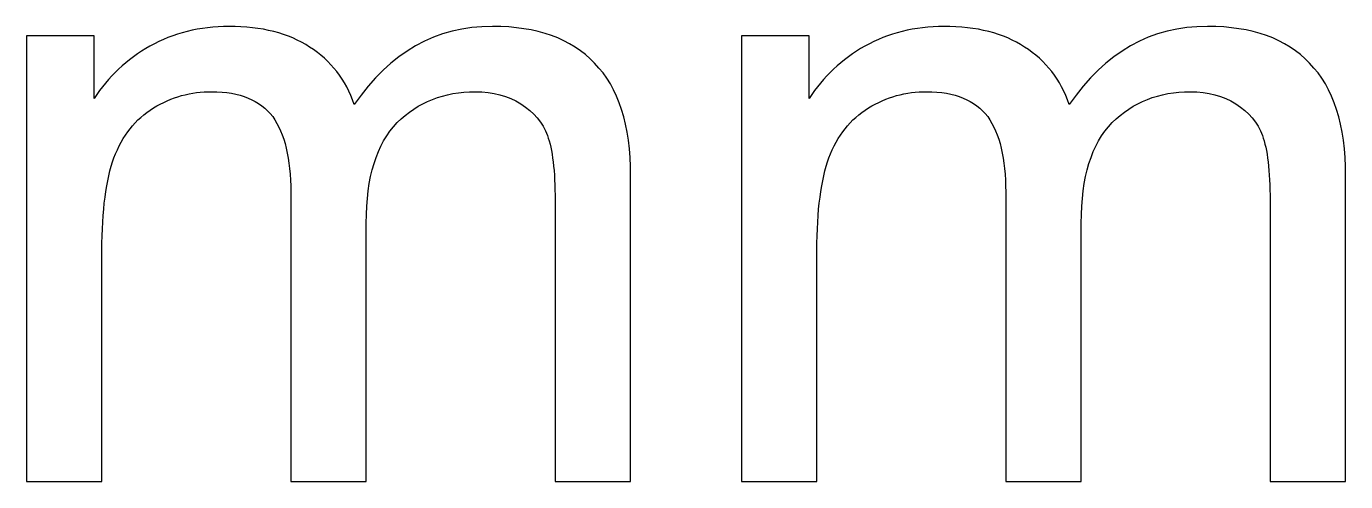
# Model space of a CAD drawing. Header units: millimetres. Extents: x 3373 to 5945, y -463 to 413.
# Drawn here: x 4006.5 to 4098.7, y 370.1 to 401.9 of the extents above; entities that cross this region are included whole.
import ezdxf

# ---------------------------------------------------------------- set-up
doc = ezdxf.new("R2010")
doc.units = ezdxf.units.MM
doc.header["$MEASUREMENT"] = 0
doc.layers.add('Layer 1', color=7, linetype='Continuous')

msp = doc.modelspace()

# ---------------------------------------------------------------- linework, layer by layer
at = {"layer": 'Layer 1', "color": 250}
for points in [[(4006.5388, 370.1307), (4006.5388, 370.1307), (4006.5388, 401.2562), (4006.5388, 401.2562), (4006.5388, 401.2562), (4006.5388, 401.2562), (4011.2766, 401.2562), (4011.2766, 401.2562), (4011.2766, 401.2562), (4011.2766, 401.2562), (4011.2766, 396.8782), (4011.2766, 396.8782), (4011.2766, 396.8782), (4012.2361, 398.3775), (4013.5555, 399.6369), (4015.1748, 400.5365), (4015.1748, 400.5365), (4016.794, 401.4361), (4018.6532, 401.9159), (4020.6922, 401.9159), (4020.6922, 401.9159), (4022.9712, 401.9159), (4024.8903, 401.4361), (4026.3296, 400.4765), (4026.3296, 400.4765), (4027.8289, 399.517), (4028.8484, 398.1976), (4029.4482, 396.4584), (4029.4482, 396.4584), (4031.967, 400.1167), (4035.1455, 401.9159), (4039.1037, 401.9159), (4039.1037, 401.9159), (4042.2222, 401.9159), (4044.6211, 401.0763), (4046.2404, 399.3371), (4046.2404, 399.3371), (4047.9195, 397.6579), (4048.7591, 395.0191), (4048.7591, 391.4807), (4048.7591, 391.4807), (4048.7591, 391.4807), (4048.7591, 370.1307), (4048.7591, 370.1307), (4048.7591, 370.1307), (4048.7591, 370.1307), (4043.4817, 370.1307), (4043.4817, 370.1307), (4043.4817, 370.1307), (4043.4817, 370.1307), (4043.4817, 389.7415), (4043.4817, 389.7415), (4043.4817, 389.7415), (4043.4817, 391.8405), (4043.3017, 393.3398), (4042.9419, 394.2994), (4042.9419, 394.2994), (4042.642, 395.199), (4041.9823, 395.9187), (4041.0828, 396.5184), (4041.0828, 396.5184), (4040.1832, 397.0581), (4039.1637, 397.358), (4037.9042, 397.358), (4037.9042, 397.358), (4035.7452, 397.358), (4033.8861, 396.6383), (4032.4468, 395.199), (4032.4468, 395.199), (4031.0074, 393.6997), (4030.2878, 391.4207), (4030.2878, 388.1822), (4030.2878, 388.1822), (4030.2878, 388.1822), (4030.2878, 370.1307), (4030.2878, 370.1307), (4030.2878, 370.1307), (4030.2878, 370.1307), (4025.0102, 370.1307), (4025.0102, 370.1307), (4025.0102, 370.1307), (4025.0102, 370.1307), (4025.0102, 390.3412), (4025.0102, 390.3412), (4025.0102, 390.3412), (4025.0102, 392.6802), (4024.5904, 394.4193), (4023.7508, 395.6188), (4023.7508, 395.6188), (4022.8512, 396.7583), (4021.4718, 397.358), (4019.4928, 397.358), (4019.4928, 397.358), (4018.0534, 397.358), (4016.6741, 396.9982), (4015.4147, 396.2185), (4015.4147, 396.2185), (4014.1552, 395.4389), (4013.2557, 394.2994), (4012.6559, 392.7401), (4012.6559, 392.7401), (4012.1162, 391.2408), (4011.8163, 389.0818), (4011.8163, 386.2631), (4011.8163, 386.2631), (4011.8163, 386.2631), (4011.8163, 370.1307), (4011.8163, 370.1307), (4011.8163, 370.1307), (4011.8163, 370.1307), (4006.5388, 370.1307), (4006.5388, 370.1307)], [(4056.4956, 370.1307), (4056.4956, 370.1307), (4056.4956, 401.2562), (4056.4956, 401.2562), (4056.4956, 401.2562), (4056.4956, 401.2562), (4061.2334, 401.2562), (4061.2334, 401.2562), (4061.2334, 401.2562), (4061.2334, 401.2562), (4061.2334, 396.8782), (4061.2334, 396.8782), (4061.2334, 396.8782), (4062.1929, 398.3775), (4063.5123, 399.6369), (4065.1316, 400.5365), (4065.1316, 400.5365), (4066.7508, 401.4361), (4068.61, 401.9159), (4070.649, 401.9159), (4070.649, 401.9159), (4072.928, 401.9159), (4074.8471, 401.4361), (4076.2864, 400.4765), (4076.2864, 400.4765), (4077.7857, 399.517), (4078.8052, 398.1976), (4079.405, 396.4584), (4079.405, 396.4584), (4081.9238, 400.1167), (4085.1023, 401.9159), (4089.0605, 401.9159), (4089.0605, 401.9159), (4092.179, 401.9159), (4094.5779, 401.0763), (4096.1972, 399.3371), (4096.1972, 399.3371), (4097.8764, 397.6579), (4098.716, 395.0191), (4098.716, 391.4807), (4098.716, 391.4807), (4098.716, 391.4807), (4098.716, 370.1307), (4098.716, 370.1307), (4098.716, 370.1307), (4098.716, 370.1307), (4093.4385, 370.1307), (4093.4385, 370.1307), (4093.4385, 370.1307), (4093.4385, 370.1307), (4093.4385, 389.7415), (4093.4385, 389.7415), (4093.4385, 389.7415), (4093.4385, 391.8405), (4093.2585, 393.3398), (4092.8987, 394.2994), (4092.8987, 394.2994), (4092.5988, 395.199), (4091.9391, 395.9187), (4091.0396, 396.5184), (4091.0396, 396.5184), (4090.14, 397.0581), (4089.1205, 397.358), (4087.861, 397.358), (4087.861, 397.358), (4085.702, 397.358), (4083.8429, 396.6383), (4082.4036, 395.199), (4082.4036, 395.199), (4080.9642, 393.6997), (4080.2446, 391.4207), (4080.2446, 388.1822), (4080.2446, 388.1822), (4080.2446, 388.1822), (4080.2446, 370.1307), (4080.2446, 370.1307), (4080.2446, 370.1307), (4080.2446, 370.1307), (4074.967, 370.1307), (4074.967, 370.1307), (4074.967, 370.1307), (4074.967, 370.1307), (4074.967, 390.3412), (4074.967, 390.3412), (4074.967, 390.3412), (4074.967, 392.6802), (4074.5472, 394.4193), (4073.7076, 395.6188), (4073.7076, 395.6188), (4072.808, 396.7583), (4071.4286, 397.358), (4069.4496, 397.358), (4069.4496, 397.358), (4068.0102, 397.358), (4066.6309, 396.9982), (4065.3715, 396.2185), (4065.3715, 396.2185), (4064.112, 395.4389), (4063.2125, 394.2994), (4062.6127, 392.7401), (4062.6127, 392.7401), (4062.073, 391.2408), (4061.7731, 389.0818), (4061.7731, 386.2631), (4061.7731, 386.2631), (4061.7731, 386.2631), (4061.7731, 370.1307), (4061.7731, 370.1307), (4061.7731, 370.1307), (4061.7731, 370.1307), (4056.4956, 370.1307), (4056.4956, 370.1307)]]:
    msp.add_open_spline(points, degree=3, knots=[0, 0, 0, 0, 0.0344828, 0.0344828, 0.0344828, 0.0344828, 0.0689655, 0.0689655, 0.0689655, 0.0689655, 0.1034483, 0.1034483, 0.1034483, 0.1034483, 0.137931, 0.137931, 0.137931, 0.137931, 0.1724138, 0.1724138, 0.1724138, 0.1724138, 0.2068966, 0.2068966, 0.2068966, 0.2068966, 0.2413793, 0.2413793, 0.2413793, 0.2413793, 0.2758621, 0.2758621, 0.2758621, 0.2758621, 0.3103448, 0.3103448, 0.3103448, 0.3103448, 0.3448276, 0.3448276, 0.3448276, 0.3448276, 0.3793103, 0.3793103, 0.3793103, 0.3793103, 0.4137931, 0.4137931, 0.4137931, 0.4137931, 0.4482759, 0.4482759, 0.4482759, 0.4482759, 0.4827586, 0.4827586, 0.4827586, 0.4827586, 0.5172414, 0.5172414, 0.5172414, 0.5172414, 0.5517241, 0.5517241, 0.5517241, 0.5517241, 0.5862069, 0.5862069, 0.5862069, 0.5862069, 0.6206897, 0.6206897, 0.6206897, 0.6206897, 0.6551724, 0.6551724, 0.6551724, 0.6551724, 0.6896552, 0.6896552, 0.6896552, 0.6896552, 0.7241379, 0.7241379, 0.7241379, 0.7241379, 0.7586207, 0.7586207, 0.7586207, 0.7586207, 0.7931034, 0.7931034, 0.7931034, 0.7931034, 0.8275862, 0.8275862, 0.8275862, 0.8275862, 0.862069, 0.862069, 0.862069, 0.862069, 0.8965517, 0.8965517, 0.8965517, 0.8965517, 0.9310345, 0.9310345, 0.9310345, 0.9310345, 1, 1, 1, 1], dxfattribs=at)

doc.saveas('drawing.dxf')
